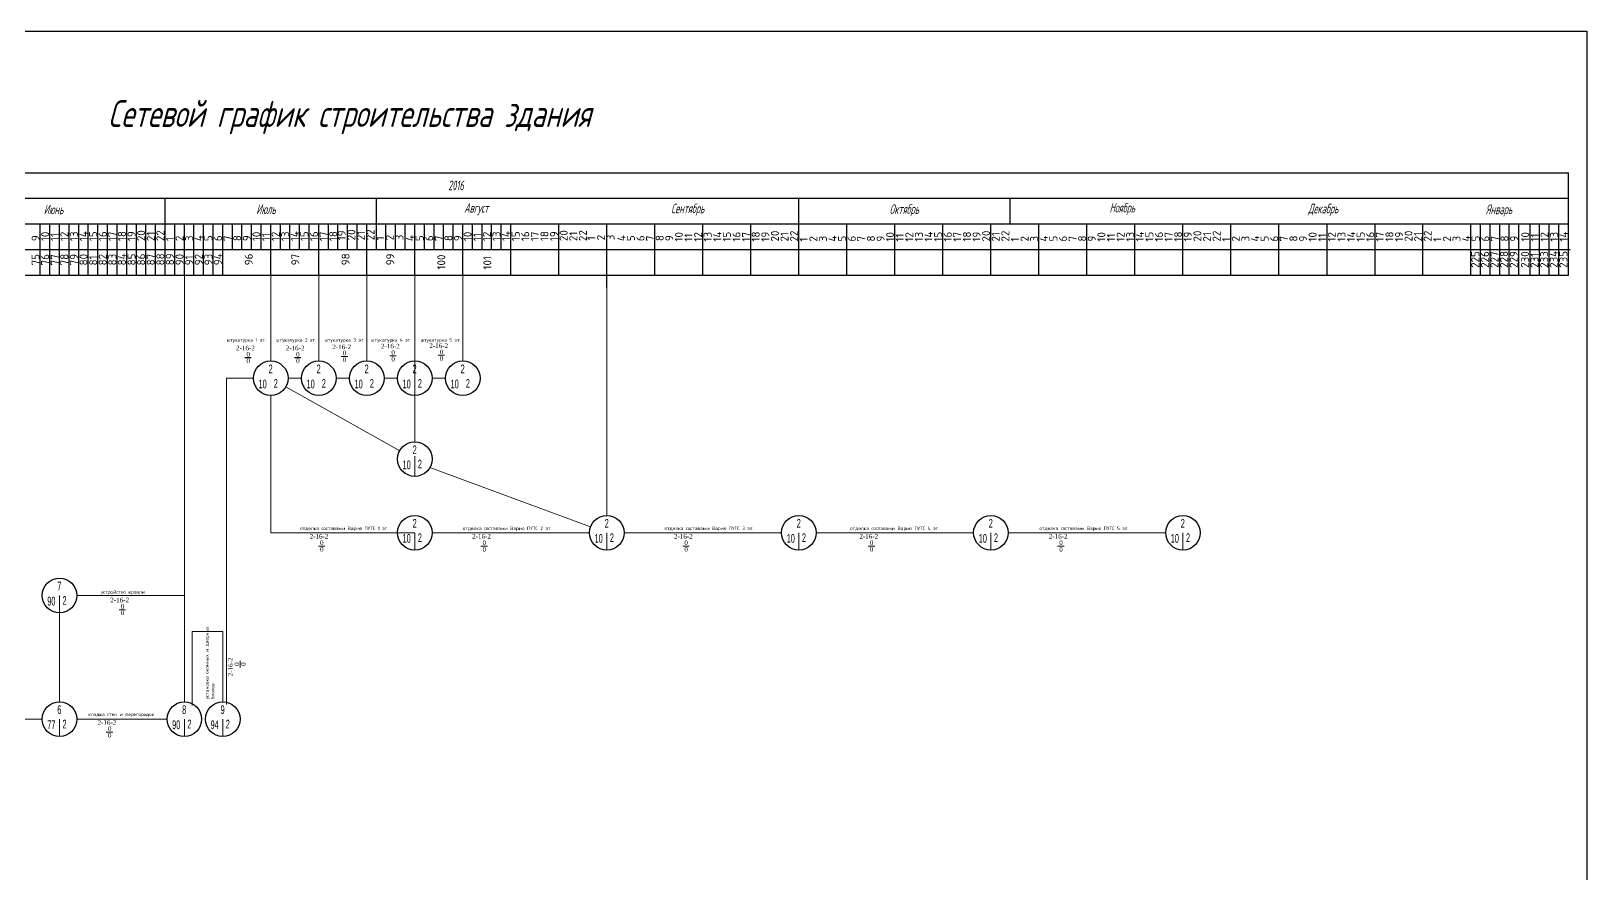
# Model space of a CAD drawing. Header units: millimetres. Extents: x 545956 to 559840, y 1708517 to 1711661.
# Drawn here: x 546537 to 547672, y 1711047 to 1711661 of the extents above; entities that cross this region are included whole.
import ezdxf

# ---------------------------------------------------------------- set-up
doc = ezdxf.new("R2010")
doc.units = ezdxf.units.MM
doc.header["$LTSCALE"] = 5
doc.layers.get('0').update_dxf_attribs({"lineweight": 30})
for name, color, linetype, lineweight in [('02 Тонкая линия', 3, 'Continuous', 25), ('ramochka', 18, 'Continuous', 50), ('text', 161, 'Continuous', 20), ('Тонкая', 250, 'Continuous', 5)]:
    doc.layers.add(name, color=color, linetype=linetype, lineweight=lineweight)
doc.styles.add('5-0.6', font='arial.ttf', dxfattribs={"height": 5})
doc.styles.add('GOST 2.304', font='CS_Gost2304.shx', dxfattribs={"width": 0.75, "oblique": 10})
doc.styles.get("Standard").update_dxf_attribs({"font": 'isocpeur.ttf'})
doc.styles.add('Римский -1.', font='times.ttf')
doc.styles.add('стиль1-3', font='simplex.shx', dxfattribs={"width": 0.7, "oblique": 15, "height": 3})

msp = doc.modelspace()

# ---------------------------------------------------------------- linework, layer by layer
at = {"ltscale": 0.1}
for p, q in [((545956.3, 1711661), (547671.7, 1711661)), ((547671.7, 1711661), (547671.7, 1710433.4))]:
    msp.add_line(p, q, dxfattribs=at)
at = {"color": 7, "linetype": 'ByBlock', "ltscale": 0.4}
msp.add_line((547251.2, 1711520.5), (547251.2, 1711539.2), dxfattribs=at)
at = {"color": 0, "lineweight": -2}
for centre in [(546712.2, 1711408.1), (546712.2, 1711408.1), (546712.2, 1711408.1), (546747.2, 1711408.1), (546747.2, 1711408.1), (546747.2, 1711408.1), (546782.2, 1711408.1), (546782.2, 1711408.1), (546782.2, 1711408.1), (546817.2, 1711408.1), (546817.2, 1711408.1), (546817.2, 1711408.1), (546852.2, 1711408.1), (546852.2, 1711408.1), (546852.2, 1711408.1), (546817.2, 1711349.2), (546817.2, 1711349.2), (546817.2, 1711349.2), (546817.2, 1711295.5), (546817.2, 1711295.5), (546817.2, 1711295.5), (546957.2, 1711295.5), (546957.2, 1711295.5), (546957.2, 1711295.5), (547097.2, 1711295.5), (547097.2, 1711295.5), (547097.2, 1711295.5), (547097.2, 1711295.5), (547097.2, 1711295.5), (547097.2, 1711295.5), (547237.2, 1711295.5), (547237.2, 1711295.5), (547237.2, 1711295.5), (547377.2, 1711295.5), (547377.2, 1711295.5), (547377.2, 1711295.5), (546558.2, 1711249.8), (546558.2, 1711249.8), (546558.2, 1711249.8), (546558.2, 1711159.7), (546558.2, 1711159.7), (546558.2, 1711159.7), (546649.2, 1711159.7), (546649.2, 1711159.7), (546649.2, 1711159.7), (546677.2, 1711159.7), (546677.2, 1711159.7), (546677.2, 1711159.7)]:
    msp.add_circle(centre, 12.6, dxfattribs=at)
at = {"layer": 'ramochka', "color": 7, "lineweight": 30}
for p, q in [((545993.9, 1711557.8), (547658.2, 1711557.8)), ((547658.2, 1711483.2), (547658.2, 1711557.8)), ((545993.9, 1711539.2), (547658.2, 1711539.2)), ((546635.2, 1711483.2), (546635.2, 1711539.2)), ((546789.2, 1711501.8), (546789.2, 1711539.2)), ((547097.2, 1711483.2), (547097.2, 1711539.2)), ((545993.9, 1711520.5), (547658.2, 1711520.5)), ((546544.2, 1711483.2), (546544.2, 1711520.5)), ((546551.2, 1711483.2), (546551.2, 1711520.5)), ((546558.2, 1711483.2), (546558.2, 1711520.5)), ((546558.2, 1711483.2), (546558.2, 1711520.5)), ((546565.2, 1711483.2), (546565.2, 1711520.5)), ((546572.2, 1711483.2), (546572.2, 1711520.5)), ((546579.2, 1711483.2), (546579.2, 1711520.5)), ((546586.2, 1711483.2), (546586.2, 1711520.5)), ((546593.2, 1711483.2), (546593.2, 1711520.5)), ((546600.2, 1711483.2), (546600.2, 1711520.5)), ((546607.2, 1711483.2), (546607.2, 1711520.5)), ((546614.2, 1711483.2), (546614.2, 1711520.5)), ((546621.2, 1711483.2), (546621.2, 1711520.5)), ((546628.2, 1711483.2), (546628.2, 1711520.5)), ((546635.2, 1711483.2), (546635.2, 1711520.5)), ((546642.2, 1711483.2), (546642.2, 1711520.5)), ((546649.2, 1711483.2), (546649.2, 1711520.5)), ((546656.2, 1711483.2), (546656.2, 1711520.5)), ((546663.2, 1711483.2), (546663.2, 1711520.5)), ((546670.2, 1711483.2), (546670.2, 1711520.5)), ((546677.2, 1711483.2), (546677.2, 1711520.5)), ((546684.2, 1711501.8), (546684.2, 1711520.5)), ((546691.2, 1711501.8), (546691.2, 1711520.5)), ((546698.2, 1711501.8), (546698.2, 1711520.5)), ((546705.2, 1711501.8), (546705.2, 1711520.5)), ((546712.2, 1711483.2), (546712.2, 1711520.5)), ((546712.2, 1711483.2), (546712.2, 1711520.5)), ((546719.2, 1711501.8), (546719.2, 1711520.5)), ((546726.2, 1711501.8), (546726.2, 1711520.5)), ((546733.2, 1711501.8), (546733.2, 1711520.5)), ((546740.2, 1711501.8), (546740.2, 1711520.5)), ((546747.2, 1711483.2), (546747.2, 1711520.5)), ((546754.2, 1711501.8), (546754.2, 1711520.5)), ((546761.2, 1711501.8), (546761.2, 1711520.5)), ((546768.2, 1711501.8), (546768.2, 1711520.5)), ((546775.2, 1711501.8), (546775.2, 1711520.5)), ((546782.2, 1711483.2), (546782.2, 1711520.5)), ((546789.2, 1711501.8), (546789.2, 1711520.5)), ((546796.2, 1711501.8), (546796.2, 1711520.5)), ((546803.2, 1711501.8), (546803.2, 1711520.5)), ((546810.2, 1711501.8), (546810.2, 1711520.5)), ((546817.2, 1711483.2), (546817.2, 1711520.5)), ((546824.2, 1711501.8), (546824.2, 1711520.5)), ((546831.2, 1711501.8), (546831.2, 1711520.5)), ((546838.2, 1711501.8), (546838.2, 1711520.5)), ((546845.2, 1711501.8), (546845.2, 1711520.5)), ((546852.2, 1711483.2), (546852.2, 1711520.5)), ((546859.2, 1711501.8), (546859.2, 1711520.5)), ((546866.2, 1711501.8), (546866.2, 1711520.5)), ((546866.2, 1711501.8), (546866.2, 1711520.5)), ((546873.2, 1711501.8), (546873.2, 1711520.5)), ((546880.2, 1711501.8), (546880.2, 1711520.5)), ((546887.2, 1711483.2), (546887.2, 1711520.5)), ((546922.2, 1711483.2), (546922.2, 1711520.5)), ((546957.2, 1711474.1), (546957.2, 1711520.5)), ((546992.2, 1711483.2), (546992.2, 1711520.5)), ((547027.2, 1711483.2), (547027.2, 1711520.5)), ((547062.2, 1711483.2), (547062.2, 1711520.5)), ((547097.2, 1711483.2), (547097.2, 1711520.5)), ((547132.2, 1711483.2), (547132.2, 1711520.5)), ((547167.2, 1711483.2), (547167.2, 1711520.5)), ((547202.2, 1711483.2), (547202.2, 1711520.5)), ((547237.2, 1711483.2), (547237.2, 1711520.5)), ((547272.2, 1711483.2), (547272.2, 1711520.5)), ((547307.2, 1711483.2), (547307.2, 1711520.5)), ((547342.2, 1711483.2), (547342.2, 1711520.5)), ((547377.2, 1711483.2), (547377.2, 1711520.5)), ((547412.2, 1711483.2), (547412.2, 1711520.5)), ((547447.2, 1711483.2), (547447.2, 1711520.5)), ((547482.2, 1711483.2), (547482.2, 1711520.5)), ((547482.2, 1711483.2), (547482.2, 1711520.5)), ((547517.2, 1711483.2), (547517.2, 1711520.5)), ((547517.2, 1711483.2), (547517.2, 1711520.5)), ((547552.1, 1711483.2), (547552.1, 1711520.5)), ((547552.1, 1711483.2), (547552.1, 1711520.5)), ((547587.1, 1711483.2), (547587.1, 1711520.5)), ((547587.1, 1711483.2), (547587.1, 1711520.5)), ((547594.1, 1711483.2), (547594.1, 1711520.5)), ((547594.1, 1711483.2), (547594.1, 1711520.5)), ((547601.1, 1711483.2), (547601.1, 1711520.5)), ((547601.1, 1711483.2), (547601.1, 1711520.5)), ((547608.1, 1711483.2), (547608.1, 1711520.5)), ((547608.1, 1711483.2), (547608.1, 1711520.5)), ((547615.1, 1711483.2), (547615.1, 1711520.5)), ((547615.1, 1711483.2), (547615.1, 1711520.5)), ((547622.1, 1711483.2), (547622.1, 1711520.5)), ((547630.2, 1711483.2), (547630.2, 1711520.5)), ((547630.2, 1711483.2), (547630.2, 1711520.5)), ((547637.2, 1711483.2), (547637.2, 1711520.5)), ((547637.2, 1711483.2), (547637.2, 1711520.5)), ((547644.2, 1711483.2), (547644.2, 1711520.5)), ((547644.2, 1711483.2), (547644.2, 1711520.5)), ((547651.2, 1711483.2), (547651.2, 1711520.5)), ((547651.2, 1711483.2), (547651.2, 1711520.5)), ((545993.9, 1711501.8), (547623.2, 1711501.8)), ((546030.1, 1711501.8), (547659.4, 1711501.8)), ((545993.9, 1711483.2), (547658.2, 1711483.2))]:
    msp.add_line(p, q, dxfattribs=at)
at = {"layer": 'Тонкая', "linetype": 'ByBlock', "ltscale": 0.2}
for p, q in [((546649.2, 1711483.2), (546649.2, 1711172.3)), ((546712.2, 1711483.2), (546712.2, 1711420.6)), ((546747.2, 1711483.2), (546747.2, 1711420.6)), ((546782.2, 1711483.2), (546782.2, 1711420.6)), ((546817.2, 1711483.2), (546817.2, 1711420.6)), ((546817.2, 1711483.2), (546817.2, 1711361.7)), ((546852.2, 1711483.2), (546852.2, 1711420.6)), ((546957.2, 1711483.2), (546957.2, 1711308.1)), ((546680, 1711170.3), (546680, 1711408.1)), ((546680, 1711408.1), (546699.7, 1711408.1)), ((546724.8, 1711408.1), (546734.7, 1711408.1)), ((546759.8, 1711408.1), (546769.7, 1711408.1)), ((546794.8, 1711408.1), (546804.7, 1711408.1)), ((546829.8, 1711408.1), (546839.7, 1711408.1)), ((546723.2, 1711401.9), (546806.3, 1711355.3)), ((546712.2, 1711395.5), (546712.2, 1711295.5)), ((546817.2, 1711351.2), (546817.2, 1711336.6)), ((546828.2, 1711343), (546945.4, 1711299.8)), ((546712.2, 1711295.5), (546817.2, 1711295.5)), ((546748.3, 1711295.5), (546804.7, 1711295.5)), ((546817.2, 1711295.5), (546817.2, 1711283)), ((546829.8, 1711295.5), (546944.7, 1711295.5)), ((546957.2, 1711295.5), (546957.2, 1711283)), ((546969.8, 1711295.5), (547084.7, 1711295.5)), ((546969.8, 1711295.5), (547084.7, 1711295.5)), ((547097.2, 1711295.5), (547097.2, 1711283)), ((547097.2, 1711295.5), (547097.2, 1711283)), ((547109.8, 1711295.5), (547224.7, 1711295.5)), ((547237.2, 1711295.5), (547237.2, 1711283)), ((547249.8, 1711295.5), (547364.7, 1711295.5)), ((547377.2, 1711295.5), (547377.2, 1711283)), ((546558.2, 1711172.3), (546558.2, 1711249.8)), ((546558.2, 1711249.8), (546558.2, 1711237.2)), ((546570.8, 1711249.8), (546649.2, 1711249.8)), ((546558.2, 1711237.2), (546558.2, 1711172.3)), ((546654.9, 1711169.7), (546654.9, 1711223.5)), ((546654.9, 1711223.5), (546677.2, 1711223.5)), ((546677.2, 1711223.5), (546677.2, 1711172.3)), ((546243.5, 1711159.7), (546545.7, 1711159.7)), ((546558.2, 1711159.7), (546558.2, 1711147.2)), ((546570.8, 1711159.7), (546636.7, 1711159.7)), ((546649.2, 1711159.7), (546649.2, 1711147.2)), ((546677.2, 1711159.7), (546677.2, 1711147.2))]:
    msp.add_line(p, q, dxfattribs=at)
at = {"layer": 'Тонкая', "ltscale": 0.2}
for p, q in [((546693.3, 1711423.1), (546697.9, 1711423.1)), ((546693.3, 1711423.1), (546697.9, 1711423.1)), ((546693.4, 1711423), (546698, 1711423)), ((546693.4, 1711423), (546698, 1711423)), ((546729.5, 1711423.1), (546734.2, 1711423.1)), ((546729.5, 1711423.1), (546734.2, 1711423.1)), ((546729.6, 1711423), (546734.2, 1711423)), ((546729.6, 1711423), (546734.2, 1711423)), ((546763.5, 1711424), (546768.2, 1711424)), ((546763.5, 1711424), (546768.2, 1711424)), ((546763.6, 1711423.9), (546768.3, 1711423.9)), ((546763.6, 1711423.9), (546768.3, 1711423.9)), ((546798.9, 1711424.4), (546803.6, 1711424.4)), ((546798.9, 1711424.4), (546803.5, 1711424.4)), ((546798.9, 1711424.4), (546803.6, 1711424.4)), ((546798.9, 1711424.4), (546803.5, 1711424.4)), ((546834.2, 1711424.9), (546838.9, 1711424.9)), ((546834.2, 1711424.9), (546838.9, 1711424.9)), ((546834.3, 1711424.8), (546838.9, 1711424.8)), ((546834.3, 1711424.8), (546838.9, 1711424.8)), ((546746.9, 1711285.8), (546751.6, 1711285.8)), ((546746.9, 1711285.8), (546751.5, 1711285.8)), ((546746.9, 1711285.8), (546751.6, 1711285.8)), ((546746.9, 1711285.8), (546751.5, 1711285.8)), ((546865.4, 1711285.8), (546870, 1711285.8)), ((546865.4, 1711285.8), (546870, 1711285.8)), ((546865.5, 1711285.8), (546870.1, 1711285.8)), ((546865.5, 1711285.8), (546870.1, 1711285.8)), ((547012.5, 1711285.8), (547017.1, 1711285.8)), ((547012.5, 1711285.8), (547017.1, 1711285.8)), ((547012.6, 1711285.8), (547017.2, 1711285.8)), ((547012.6, 1711285.8), (547017.2, 1711285.8)), ((547147.7, 1711285.8), (547152.4, 1711285.8)), ((547147.7, 1711285.8), (547152.4, 1711285.8)), ((547147.8, 1711285.8), (547152.5, 1711285.8)), ((547147.8, 1711285.8), (547152.5, 1711285.8)), ((547285.8, 1711285.8), (547290.5, 1711285.8)), ((547285.8, 1711285.8), (547290.5, 1711285.8)), ((547285.9, 1711285.8), (547290.5, 1711285.8)), ((547285.9, 1711285.8), (547290.5, 1711285.8)), ((546601.6, 1711239.4), (546606.3, 1711239.4)), ((546601.6, 1711239.4), (546606.3, 1711239.4)), ((546601.7, 1711239.4), (546606.4, 1711239.4)), ((546601.7, 1711239.4), (546606.4, 1711239.4)), ((546689.9, 1711197.4), (546689.9, 1711202.1)), ((546689.9, 1711197.3), (546689.9, 1711202)), ((546592.3, 1711150.2), (546597, 1711150.2)), ((546592.3, 1711150.2), (546597, 1711150.2)), ((546592.4, 1711150.2), (546597.1, 1711150.2)), ((546592.4, 1711150.2), (546597.1, 1711150.2))]:
    msp.add_line(p, q, dxfattribs=at)

# ---------------------------------------------------------------- texts
at = {"color": 0, "lineweight": -2, "style": '5-0.6', "width": 0.6}
for s, p in [('2', (546710.6, 1711411.7)), ('2', (546745.6, 1711411.7)), ('2', (546780.6, 1711411.7)), ('2', (546815.6, 1711411.7)), ('2', (546850.6, 1711411.7)), ('10', (546703.3, 1711400.7)), ('2', (546714.4, 1711401.2)), ('10', (546738.3, 1711400.7)), ('2', (546749.4, 1711401.2)), ('10', (546773.3, 1711400.7)), ('2', (546784.4, 1711401.2)), ('10', (546808.3, 1711400.7)), ('2', (546819.4, 1711401.2)), ('10', (546843.3, 1711400.7)), ('2', (546854.4, 1711401.2)), ('2', (546815.6, 1711352.8)), ('10', (546808.3, 1711341.8)), ('2', (546819.4, 1711342.4)), ('10', (546808.3, 1711288.2)), ('2', (546815.6, 1711299.2)), ('2', (546819.4, 1711288.7)), ('10', (546948.3, 1711288.2)), ('2', (546955.6, 1711299.2)), ('2', (546959.4, 1711288.7)), ('10', (547088.3, 1711288.2)), ('10', (547088.3, 1711288.2)), ('2', (547095.6, 1711299.2)), ('2', (547095.6, 1711299.2)), ('2', (547099.4, 1711288.7)), ('2', (547099.4, 1711288.7)), ('10', (547228.3, 1711288.2)), ('2', (547235.6, 1711299.2)), ('2', (547239.4, 1711288.7)), ('10', (547368.3, 1711288.2)), ('2', (547375.6, 1711299.2)), ('2', (547379.4, 1711288.7)), ('7', (546556.6, 1711253.5)), ('2', (546560.4, 1711243)), ('90', (546549.3, 1711242.5)), ('6', (546556.6, 1711163.4)), ('8', (546647.6, 1711163.4)), ('9', (546675.6, 1711163.4)), ('77', (546549.3, 1711152.4)), ('2', (546560.4, 1711152.9)), ('90', (546640.3, 1711152.4)), ('2', (546651.4, 1711152.9)), ('94', (546668.3, 1711152.4)), ('2', (546679.4, 1711152.9))]:
    msp.add_text(s, height=6.37, dxfattribs=at).set_placement(p)
at = {"ltscale": 0.5, "insert": (546593.5, 1711610.8), "char_height": 19.6, "width": 498.019, "attachment_point": 1, "style": 'стиль1-3'}
msp.add_mtext('Сетевой график строительства здания', dxfattribs=at)
at = {"layer": '02 Тонкая линия', "color": 7, "width": 0.0841, "attachment_point": 1, "rotation": 90}
for s, insert, char_height in [('{\\fISOCPEUR|b0|i0|c204|p34;9}', (546537.8, 1711508), 5.833), ('{\\fISOCPEUR|b0|i0|c204|p34;10}', (546544.8, 1711508), 5.833), ('{\\fISOCPEUR|b0|i0|c204|p34;11}', (546551.8, 1711508), 5.833), ('{\\fISOCPEUR|b0|i0|c204|p34;12}', (546558.8, 1711508), 5.833), ('{\\fISOCPEUR|b0|i0|c204|p34;13}', (546565.8, 1711508), 5.833), ('{\\fISOCPEUR|b0|i0|c204|p34;14}', (546572.8, 1711508), 5.833), ('{\\fISOCPEUR|b0|i0|c204|p34;15}', (546579.8, 1711508), 5.833), ('{\\fISOCPEUR|b0|i0|c204|p34;16}', (546586.8, 1711508), 5.833), ('{\\fISOCPEUR|b0|i0|c204|p34;17}', (546593.8, 1711508), 5.833), ('{\\fISOCPEUR|b0|i0|c204|p34;18}', (546600.8, 1711508), 5.833), ('{\\fISOCPEUR|b0|i0|c204|p34;19}', (546607.8, 1711508), 5.833), ('{\\fISOCPEUR|b0|i0|c204|p34;20}', (546614.8, 1711508), 5.833), ('{\\fISOCPEUR|b0|i0|c204|p34;21}', (546621.8, 1711508), 5.833), ('{\\fISOCPEUR|b0|i0|c204|p34;22}', (546628.8, 1711508), 5.833), ('{\\fISOCPEUR|b0|i0|c204|p34;1}', (546635.8, 1711508), 5.833), ('{\\fISOCPEUR|b0|i0|c204|p34;2}', (546642.8, 1711508), 5.833), ('{\\fISOCPEUR|b0|i0|c204|p34;3}', (546649.8, 1711508), 5.833), ('{\\fISOCPEUR|b0|i0|c204|p34;4}', (546656.8, 1711508), 5.833), ('{\\fISOCPEUR|b0|i0|c204|p34;5}', (546663.8, 1711508), 5.833), ('{\\fISOCPEUR|b0|i0|c204|p34;6}', (546670.8, 1711508), 5.833), ('{\\fISOCPEUR|b0|i0|c204|p34;7}', (546677.8, 1711508), 5.833), ('{\\fISOCPEUR|b0|i0|c204|p34;8}', (546684.8, 1711508), 5.833), ('{\\fISOCPEUR|b0|i0|c204|p34;9}', (546691.8, 1711508), 5.833), ('{\\fISOCPEUR|b0|i0|c204|p34;10}', (546698.8, 1711508), 5.833), ('{\\fISOCPEUR|b0|i0|c204|p34;11}', (546705.8, 1711508), 5.833), ('{\\fISOCPEUR|b0|i0|c204|p34;12}', (546712.8, 1711508), 5.833), ('{\\fISOCPEUR|b0|i0|c204|p34;13}', (546719.8, 1711508), 5.833), ('{\\fISOCPEUR|b0|i0|c204|p34;14}', (546726.8, 1711508), 5.833), ('{\\fISOCPEUR|b0|i0|c204|p34;15}', (546733.8, 1711508), 5.833), ('{\\fISOCPEUR|b0|i0|c204|p34;16}', (546740.8, 1711508), 5.833), ('{\\fISOCPEUR|b0|i0|c204|p34;17}', (546747.8, 1711508), 5.833), ('{\\fISOCPEUR|b0|i0|c204|p34;18}', (546754.8, 1711508), 5.833), ('{\\fISOCPEUR|b0|i0|c204|p34;19}', (546761, 1711508.6), 5.833), ('{\\fISOCPEUR|b0|i0|c204|p34;20}', (546768, 1711508.6), 5.833), ('{\\fISOCPEUR|b0|i0|c204|p34;21}', (546775, 1711508.6), 5.833), ('{\\fISOCPEUR|b0|i0|c204|p34;22}', (546782, 1711508.6), 5.833), ('{\\fISOCPEUR|b0|i0|c204|p34;1}', (546789, 1711508.6), 5.833), ('{\\fISOCPEUR|b0|i0|c204|p34;2}', (546796, 1711508.6), 5.833), ('{\\fISOCPEUR|b0|i0|c204|p34;3}', (546803, 1711508.6), 5.833), ('{\\fISOCPEUR|b0|i0|c204|p34;4}', (546810.8, 1711508), 5.833), ('{\\fISOCPEUR|b0|i0|c204|p34;5}', (546817.8, 1711508), 5.833), ('{\\fISOCPEUR|b0|i0|c204|p34;6}', (546824.8, 1711508), 5.833), ('{\\fISOCPEUR|b0|i0|c204|p34;7}', (546831.8, 1711508), 5.833), ('{\\fISOCPEUR|b0|i0|c204|p34;8}', (546838.8, 1711508), 5.833), ('{\\fISOCPEUR|b0|i0|c204|p34;9}', (546845.8, 1711508), 5.833), ('{\\fISOCPEUR|b0|i0|c204|p34;10}', (546852.8, 1711508), 5.833), ('{\\fISOCPEUR|b0|i0|c204|p34;11}', (546859.8, 1711508), 5.833), ('{\\fISOCPEUR|b0|i0|c204|p34;12}', (546866.8, 1711508), 5.833), ('{\\fISOCPEUR|b0|i0|c204|p34;13}', (546873.8, 1711508), 5.833), ('{\\fISOCPEUR|b0|i0|c204|p34;14}', (546880.8, 1711508), 5.833), ('{\\fISOCPEUR|b0|i0|c204|p34;15}', (546887.8, 1711508), 5.833), ('{\\fISOCPEUR|b0|i0|c204|p34;16}', (546894.8, 1711508), 5.833), ('{\\fISOCPEUR|b0|i0|c204|p34;17}', (546901.8, 1711508), 5.833), ('{\\fISOCPEUR|b0|i0|c204|p34;18}', (546908.8, 1711508), 5.833), ('{\\fISOCPEUR|b0|i0|c204|p34;19}', (546915.8, 1711508), 5.833), ('{\\fISOCPEUR|b0|i0|c204|p34;20}', (546922.8, 1711508), 5.833), ('{\\fISOCPEUR|b0|i0|c204|p34;21}', (546929.8, 1711508), 5.833), ('{\\fISOCPEUR|b0|i0|c204|p34;22}', (546936.8, 1711508), 5.833), ('{\\fISOCPEUR|b0|i0|c204|p34;1}', (546943, 1711508.6), 5.833), ('{\\fISOCPEUR|b0|i0|c204|p34;2}', (546950, 1711508.6), 5.833), ('{\\fISOCPEUR|b0|i0|c204|p34;3}', (546957, 1711508.6), 5.833), ('{\\fISOCPEUR|b0|i0|c204|p34;4}', (546964.8, 1711508), 5.833), ('{\\fISOCPEUR|b0|i0|c204|p34;5}', (546971.8, 1711508), 5.833), ('{\\fISOCPEUR|b0|i0|c204|p34;6}', (546978.8, 1711508), 5.833), ('{\\fISOCPEUR|b0|i0|c204|p34;7}', (546985.8, 1711508), 5.833), ('{\\fISOCPEUR|b0|i0|c204|p34;8}', (546992.8, 1711508), 5.833), ('{\\fISOCPEUR|b0|i0|c204|p34;9}', (546999.8, 1711508), 5.833), ('{\\fISOCPEUR|b0|i0|c204|p34;10}', (547006.8, 1711507.7), 5.833), ('{\\fISOCPEUR|b0|i0|c204|p34;11}', (547013.8, 1711507.7), 5.833), ('{\\fISOCPEUR|b0|i0|c204|p34;12}', (547020.8, 1711507.7), 5.833), ('{\\fISOCPEUR|b0|i0|c204|p34;13}', (547027.8, 1711507.7), 5.833), ('{\\fISOCPEUR|b0|i0|c204|p34;14}', (547034.8, 1711507.7), 5.833), ('{\\fISOCPEUR|b0|i0|c204|p34;15}', (547041.8, 1711507.7), 5.833), ('{\\fISOCPEUR|b0|i0|c204|p34;16}', (547048.8, 1711507.7), 5.833), ('{\\fISOCPEUR|b0|i0|c204|p34;17}', (547055.8, 1711507.7), 5.833), ('{\\fISOCPEUR|b0|i0|c204|p34;18}', (547062.8, 1711507.7), 5.833), ('{\\fISOCPEUR|b0|i0|c204|p34;19}', (547069.8, 1711507.7), 5.833), ('{\\fISOCPEUR|b0|i0|c204|p34;20}', (547076.8, 1711507.7), 5.833), ('{\\fISOCPEUR|b0|i0|c204|p34;21}', (547083.8, 1711507.7), 5.833), ('{\\fISOCPEUR|b0|i0|c204|p34;22}', (547090.8, 1711507.7), 5.833), ('{\\fISOCPEUR|b0|i0|c204|p34;2}', (547104.8, 1711507.7), 5.833), ('{\\fISOCPEUR|b0|i0|c204|p34;3}', (547111.8, 1711507.7), 5.833), ('{\\fISOCPEUR|b0|i0|c204|p34;4}', (547118.8, 1711507.7), 5.833), ('{\\fISOCPEUR|b0|i0|c204|p34;5}', (547125.8, 1711507.7), 5.833), ('{\\fISOCPEUR|b0|i0|c204|p34;6}', (547132.8, 1711507.7), 5.833), ('{\\fISOCPEUR|b0|i0|c204|p34;7}', (547139.8, 1711507.7), 5.833), ('{\\fISOCPEUR|b0|i0|c204|p34;8}', (547146.8, 1711507.7), 5.833), ('{\\fISOCPEUR|b0|i0|c204|p34;9}', (547153.8, 1711507.7), 5.833), ('{\\fISOCPEUR|b0|i0|c204|p34;10}', (547160.8, 1711507.7), 5.833), ('{\\fISOCPEUR|b0|i0|c204|p34;11}', (547167.8, 1711507.7), 5.833), ('{\\fISOCPEUR|b0|i0|c204|p34;12}', (547174.8, 1711507.7), 5.833), ('{\\fISOCPEUR|b0|i0|c204|p34;13}', (547181.8, 1711507.7), 5.833), ('{\\fISOCPEUR|b0|i0|c204|p34;14}', (547188.8, 1711507.7), 5.833), ('{\\fISOCPEUR|b0|i0|c204|p34;15}', (547195.8, 1711507.7), 5.833), ('{\\fISOCPEUR|b0|i0|c204|p34;16}', (547202.8, 1711507.7), 5.833), ('{\\fISOCPEUR|b0|i0|c204|p34;17}', (547209.8, 1711507.7), 5.833), ('{\\fISOCPEUR|b0|i0|c204|p34;18}', (547216.8, 1711507.7), 5.833), ('{\\fISOCPEUR|b0|i0|c204|p34;19}', (547223.8, 1711507.7), 5.833), ('{\\fISOCPEUR|b0|i0|c204|p34;20}', (547230.8, 1711507.7), 5.833), ('{\\fISOCPEUR|b0|i0|c204|p34;21}', (547237.8, 1711507.7), 5.833), ('{\\fISOCPEUR|b0|i0|c204|p34;22}', (547244.8, 1711507.7), 5.833), ('{\\fISOCPEUR|b0|i0|c204|p34;2}', (547258.8, 1711507.7), 5.833), ('{\\fISOCPEUR|b0|i0|c204|p34;3}', (547265.8, 1711507.7), 5.833), ('{\\fISOCPEUR|b0|i0|c204|p34;4}', (547272.8, 1711507.7), 5.833), ('{\\fISOCPEUR|b0|i0|c204|p34;5}', (547279.8, 1711507.7), 5.833), ('{\\fISOCPEUR|b0|i0|c204|p34;6}', (547286.8, 1711507.7), 5.833), ('{\\fISOCPEUR|b0|i0|c204|p34;7}', (547293.8, 1711507.7), 5.833), ('{\\fISOCPEUR|b0|i0|c204|p34;8}', (547300.8, 1711507.7), 5.833), ('{\\fISOCPEUR|b0|i0|c204|p34;9}', (547307.8, 1711507.7), 5.833), ('{\\fISOCPEUR|b0|i0|c204|p34;10}', (547314.8, 1711507.7), 5.833), ('{\\fISOCPEUR|b0|i0|c204|p34;11}', (547321.8, 1711507.7), 5.833), ('{\\fISOCPEUR|b0|i0|c204|p34;12}', (547328.8, 1711507.7), 5.833), ('{\\fISOCPEUR|b0|i0|c204|p34;13}', (547335.8, 1711507.7), 5.833), ('{\\fISOCPEUR|b0|i0|c204|p34;14}', (547342.8, 1711507.7), 5.833), ('{\\fISOCPEUR|b0|i0|c204|p34;15}', (547349.8, 1711507.7), 5.833), ('{\\fISOCPEUR|b0|i0|c204|p34;16}', (547356.8, 1711507.7), 5.833), ('{\\fISOCPEUR|b0|i0|c204|p34;17}', (547363.8, 1711507.7), 5.833), ('{\\fISOCPEUR|b0|i0|c204|p34;18}', (547370.8, 1711507.7), 5.833), ('{\\fISOCPEUR|b0|i0|c204|p34;19}', (547377.8, 1711507.7), 5.833), ('{\\fISOCPEUR|b0|i0|c204|p34;20}', (547384.8, 1711507.7), 5.833), ('{\\fISOCPEUR|b0|i0|c204|p34;21}', (547391.8, 1711507.7), 5.833), ('{\\fISOCPEUR|b0|i0|c204|p34;22}', (547398.8, 1711507.7), 5.833), ('{\\fISOCPEUR|b0|i0|c204|p34;2}', (547412.8, 1711507.7), 5.833), ('{\\fISOCPEUR|b0|i0|c204|p34;3}', (547419.8, 1711507.7), 5.833), ('{\\fISOCPEUR|b0|i0|c204|p34;4}', (547426.8, 1711507.7), 5.833), ('{\\fISOCPEUR|b0|i0|c204|p34;5}', (547433.8, 1711507.7), 5.833), ('{\\fISOCPEUR|b0|i0|c204|p34;6}', (547440.8, 1711507.7), 5.833), ('{\\fISOCPEUR|b0|i0|c204|p34;7}', (547447.8, 1711507.7), 5.833), ('{\\fISOCPEUR|b0|i0|c204|p34;8}', (547454.8, 1711507.7), 5.833), ('{\\fISOCPEUR|b0|i0|c204|p34;9}', (547461.8, 1711507.7), 5.833), ('{\\fISOCPEUR|b0|i0|c204|p34;10}', (547468.8, 1711507.7), 5.833), ('11', (547475.8, 1711507.7), 5.83), ('12', (547482.8, 1711507.7), 5.83), ('13', (547489.8, 1711507.7), 5.83), ('14', (547496.8, 1711507.7), 5.83), ('15', (547503.8, 1711507.7), 5.83), ('16', (547510.8, 1711507.7), 5.83), ('17', (547517.8, 1711507.7), 5.83), ('18', (547524.8, 1711507.7), 5.83), ('19', (547531.8, 1711507.7), 5.83), ('20', (547538.7, 1711507.7), 5.83), ('21', (547545.7, 1711507.7), 5.83), ('22', (547552.7, 1711507.7), 5.83), ('2', (547566.7, 1711507.7), 5.83), ('3', (547573.7, 1711507.7), 5.83), ('4', (547580.7, 1711507.7), 5.83), ('5', (547587.7, 1711507.7), 5.83), ('6', (547594.7, 1711507.7), 5.83), ('7', (547601.7, 1711507.7), 5.83), ('8', (547608.7, 1711507.7), 5.83), ('9', (547615.7, 1711507.7), 5.83), ('10', (547623.8, 1711507.7), 5.83), ('11', (547630.8, 1711507.7), 5.83), ('12', (547637.8, 1711507.7), 5.83), ('13', (547644.8, 1711507.7), 5.83), ('14', (547651.8, 1711507.7), 5.83), ('{\\fISOCPEUR|b0|i0|c204|p34;84}', (546600.8, 1711490.3), 5.833), ('{\\fISOCPEUR|b0|i0|c204|p34;94}', (546670.8, 1711490.4), 5.833), ('{\\fISOCPEUR|b0|i0|c204|p34;1}', (547097.8, 1711507.7), 5.833), ('{\\fISOCPEUR|b0|i0|c204|p34;1}', (547251.8, 1711507.7), 5.833), ('{\\fISOCPEUR|b0|i0|c204|p34;1}', (547405.8, 1711507.7), 5.833), ('1', (547559.7, 1711507.7), 5.83), ('225', (547587.4, 1711488.5), 5.83), ('226', (547594.4, 1711488.5), 5.83), ('227', (547601.4, 1711488.5), 5.83), ('228', (547608.4, 1711488.5), 5.83), ('229', (547615.4, 1711488.5), 5.83), ('230', (547623.6, 1711488.5), 5.83), ('233', (547637.6, 1711488.5), 5.83), ('234', (547644.6, 1711488.5), 5.83), ('235', (547651.6, 1711488.5), 5.83), ('{\\fISOCPEUR|b0|i0|c204|p34;75}', (546537.8, 1711490.3), 5.833), ('{\\fISOCPEUR|b0|i0|c204|p34;76}', (546544.8, 1711490.3), 5.833), ('{\\fISOCPEUR|b0|i0|c204|p34;77}', (546551.8, 1711490.3), 5.833), ('{\\fISOCPEUR|b0|i0|c204|p34;78}', (546558.8, 1711490.3), 5.833), ('{\\fISOCPEUR|b0|i0|c204|p34;79}', (546565.8, 1711490.3), 5.833), ('{\\fISOCPEUR|b0|i0|c204|p34;80}', (546572.8, 1711490.3), 5.833), ('{\\fISOCPEUR|b0|i0|c204|p34;81}', (546579.8, 1711490.3), 5.833), ('{\\fISOCPEUR|b0|i0|c204|p34;82}', (546586.8, 1711490.3), 5.833), ('{\\fISOCPEUR|b0|i0|c204|p34;83}', (546593.8, 1711490.3), 5.833), ('{\\fISOCPEUR|b0|i0|c204|p34;85}', (546607.8, 1711490.3), 5.833), ('{\\fISOCPEUR|b0|i0|c204|p34;86}', (546614.8, 1711490.3), 5.833), ('{\\fISOCPEUR|b0|i0|c204|p34;87}', (546621.8, 1711490.3), 5.833), ('{\\fISOCPEUR|b0|i0|c204|p34;88}', (546628.8, 1711490.3), 5.833), ('{\\fISOCPEUR|b0|i0|c204|p34;89}', (546635.8, 1711490.4), 5.833), ('{\\fISOCPEUR|b0|i0|c204|p34;90}', (546642.8, 1711490.4), 5.833), ('{\\fISOCPEUR|b0|i0|c204|p34;91}', (546649.8, 1711490.4), 5.833), ('{\\fISOCPEUR|b0|i0|c204|p34;92}', (546656.8, 1711490.4), 5.833), ('{\\fISOCPEUR|b0|i0|c204|p34;93}', (546663.8, 1711490.4), 5.833), ('96', (546693.2, 1711490.4), 5.83), ('97', (546727.2, 1711490.4), 5.83), ('98', (546763.8, 1711490.4), 5.83), ('99', (546796.4, 1711490.4), 5.83), ('100', (546833.6, 1711487.3), 5.83), ('101', (546867.2, 1711487.3), 5.83), ('231', (547630.6, 1711488.5), 5.83)]:
    msp.add_mtext(s, dxfattribs=dict(at, insert=insert, char_height=char_height))
at = {"layer": 'text', "color": 7, "ltscale": 0.5, "char_height": 7, "attachment_point": 5, "style": 'GOST 2.304'}
for s, insert, width in [('2016', (546847.3, 1711548.6), 462), ('{\\Q15;Июнь}', (546553.8, 1711531.1), 77), ('{\\Q15;Июль}', (546708.7, 1711531.3), 77), ('{\\Q15;Август}', (546862, 1711531.3), 77), ('{\\Q15;Сентябрь}', (547016.1, 1711530.9), 77), ('{\\Q15;Октябрь}', (547174, 1711530.4), 77), ('{\\Q15;Ноябрь}', (547332.9, 1711531.4), 77), ('{\\Q15;Декабрь}', (547479.4, 1711530.8), 77), ('{\\Q15;Январь}', (547607.5, 1711530.2), 77)]:
    msp.add_mtext(s, dxfattribs=dict(at, insert=insert, width=width))
at = {"layer": 'Тонкая', "lineweight": -2, "style": 'Римский -1.'}
for s, p in [('2-16-2', (546686.9, 1711428.4)), ('2-16-2', (546723.1, 1711428.4)), ('2-16-2', (546757.1, 1711429.3)), ('2-16-2', (546792.5, 1711429.8)), ('2-16-2', (546827.8, 1711430.2)), ('0', (546694.5, 1711423.9)), ('0', (546694.5, 1711423.9)), ('0', (546694.5, 1711419.1)), ('0', (546694.5, 1711419.1)), ('0', (546730.7, 1711423.9)), ('0', (546730.7, 1711423.9)), ('0', (546730.7, 1711419.1)), ('0', (546730.7, 1711419.1)), ('0', (546764.7, 1711424.8)), ('0', (546764.7, 1711424.8)), ('0', (546764.7, 1711420)), ('0', (546764.7, 1711420)), ('0', (546800.1, 1711425.2)), ('0', (546800.1, 1711425.2)), ('0', (546800.1, 1711420.4)), ('0', (546800.1, 1711420.4)), ('0', (546835.4, 1711425.7)), ('0', (546835.4, 1711425.7)), ('0', (546835.4, 1711420.9)), ('0', (546835.4, 1711420.9)), ('2-16-2', (546740.5, 1711291.2)), ('0', (546748.1, 1711286.6)), ('0', (546748.1, 1711286.6)), ('0', (546748.1, 1711281.8)), ('0', (546748.1, 1711281.8)), ('2-16-2', (546859, 1711291.2)), ('0', (546866.6, 1711286.6)), ('0', (546866.6, 1711286.6)), ('0', (546866.6, 1711281.8)), ('0', (546866.6, 1711281.8)), ('2-16-2', (547006.1, 1711291.2)), ('0', (547013.7, 1711286.6)), ('0', (547013.7, 1711286.6)), ('0', (547013.7, 1711281.8)), ('0', (547013.7, 1711281.8)), ('2-16-2', (547141.3, 1711291.2)), ('0', (547148.9, 1711286.6)), ('0', (547148.9, 1711286.6)), ('0', (547148.9, 1711281.8)), ('0', (547148.9, 1711281.8)), ('2-16-2', (547279.4, 1711291.2)), ('0', (547287, 1711286.6)), ('0', (547287, 1711286.6)), ('0', (547287, 1711281.8)), ('0', (547287, 1711281.8)), ('2-16-2', (546595.2, 1711244.8)), ('0', (546602.8, 1711240.2)), ('0', (546602.8, 1711240.2)), ('0', (546602.8, 1711235.5)), ('0', (546602.8, 1711235.5)), ('2-16-2', (546585.9, 1711155.6)), ('2-16-2', (546585.9, 1711155.6)), ('0', (546593.5, 1711151)), ('0', (546593.5, 1711151)), ('0', (546593.5, 1711146.2)), ('0', (546593.5, 1711146.2))]:
    msp.add_text(s, height=3.36, dxfattribs=at).set_placement(p)
for s, p in [('2-16-2', (546684.5, 1711190.9)), ('0', (546689.1, 1711198.5)), ('0', (546693.9, 1711198.5))]:
    msp.add_text(s, height=3.36, rotation=90, dxfattribs=at).set_placement(p)
at = {"layer": 'Тонкая', "linetype": 'ByBlock', "ltscale": 0.2, "char_height": 2.5, "attachment_point": 1}
for s, width, insert in [('{\\C0;штукатурка 1 эт.}', 53.989, (546680.1, 1711437.2)), ('{\\C0;штукатурка 2 эт.}', 53.989, (546716.2, 1711437.2)), ('{\\C0;штукатурка 3 эт.}', 53.989, (546751.4, 1711437.2)), ('{\\C0;штукатурка 4 эт.}', 53.989, (546785.4, 1711437.2)), ('{\\C0;штукатурка 5 эт.}', 53.989, (546821.5, 1711437.2)), ('{\\C0;отделка составами Варио ПУТС 1 эт.}', 59.987, (546733.7, 1711300)), ('{\\C0;отделка составами Варио ПУТС 2 эт.}', 62.022, (546852.2, 1711300)), ('{\\C0;отделка составами Варио ПУТС 3 эт.}', 63.303, (546999.3, 1711300)), ('{\\C0;отделка составами Варио ПУТС 4 эт.}', 62.766, (547134.6, 1711300)), ('{\\C0;отделка составами Варио ПУТС 5 эт.}', 63.594, (547272.6, 1711300)), ('{\\C0;устройство кровли}', 53.989, (546588.5, 1711253.6)), ('{\\C0;кладка стен и перегородок}', 53.989, (546579.1, 1711164.4))]:
    msp.add_mtext_dynamic_manual_height_columns(s, width=width, gutter_width=12.5, heights=[0], dxfattribs=dict(at, insert=insert))
at = {"layer": 'Тонкая', "linetype": 'ByBlock', "ltscale": 0.2, "insert": (546664.4, 1711174.4), "char_height": 2.5, "attachment_point": 1, "rotation": 90}
msp.add_mtext_dynamic_manual_height_columns('{\\C0;установка оконных и дверных блоков}', width=53.989, gutter_width=12.5, heights=[0], dxfattribs=at)

doc.saveas('drawing.dxf')
